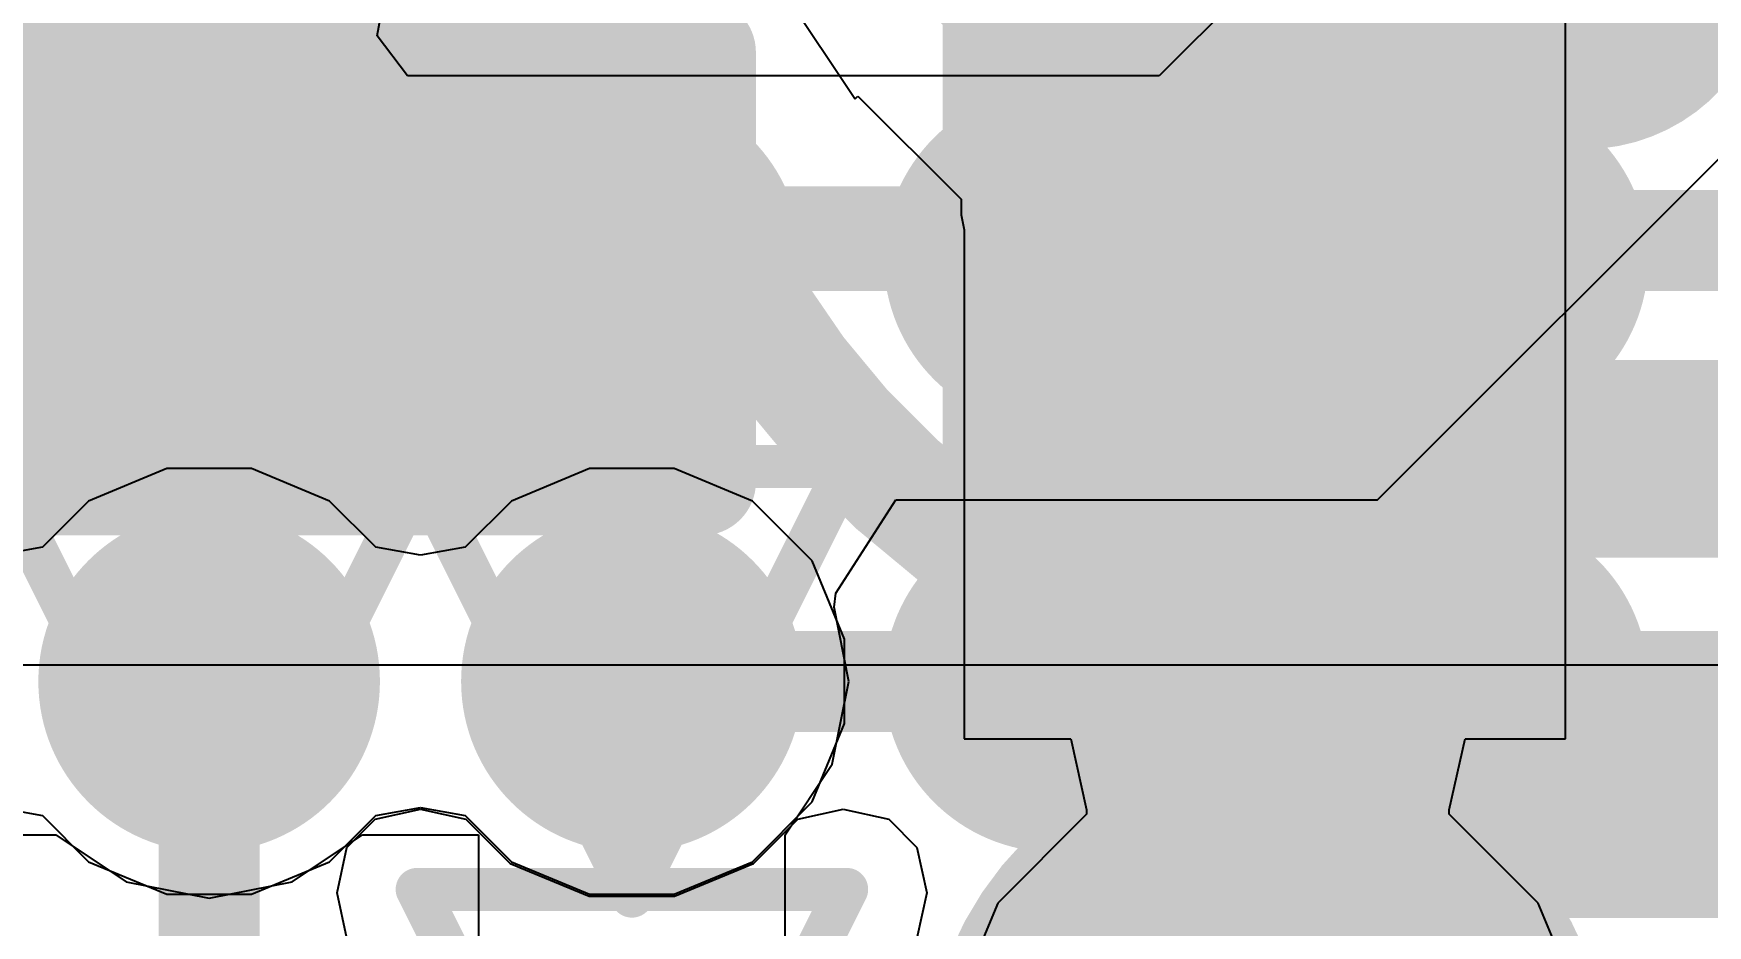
# Model space of a CAD drawing. Header units: inches. Extents: x -6 to 283, y -12 to 154.
# Drawn here: x 55.562 to 57.541, y -7.483 to -6.428 of the extents above; entities that cross this region are included whole.
import ezdxf

# ---------------------------------------------------------------- set-up
doc = ezdxf.new("R2010")
doc.units = ezdxf.units.IN
for name, color, linetype in [('Bottom Layer', 5, 'Continuous'), ('Bottom Paste', 16, 'Continuous'), ('Bottom Solder', 6, 'Continuous'), ('Drill Drawing', 1, 'Continuous'), ('GND-1', 16, 'Continuous'), ('GND-2', 90, 'Continuous'), ('GND-3', 216, 'Continuous'), ('GND-4', 54, 'Continuous'), ('PWR-1', 156, 'Continuous'), ('PWR-2', 130, 'Continuous'), ('Signal L1', 76, 'Continuous'), ('Signal L2', 6, 'Continuous'), ('Top Layer', 1, 'Continuous'), ('Top Overlay', 2, 'Continuous'), ('Top Paste', 8, 'Continuous'), ('Top Solder', 216, 'Continuous'), ('Via Holes', 16, 'Continuous')]:
    doc.layers.add(name, color=color, linetype=linetype)
doc.styles.add('Arial Black_Bold', font='', dxfattribs={"height": 0.2})
doc.styles.get('Arial Black_Bold').set_extended_font_data('Arial Black', bold=True)

# ---------------------------------------------------------------- blocks, each defined once
blk = doc.blocks.new('FBGA_153_11_5_13__B_56')
at = {"layer": 'Bottom Layer'}
h = blk.add_hatch(color=5, dxfattribs=at)
edge = h.paths.add_edge_path()
edge.add_arc((-1.25, -2.25), 0.125, 0, 360)
h = blk.add_hatch(color=5, dxfattribs=at)
edge = h.paths.add_edge_path()
edge.add_arc((-0.75, -2.25), 0.125, 0, 360)
h = blk.add_hatch(color=5, dxfattribs=at)
edge = h.paths.add_edge_path()
edge.add_arc((-0.25, -2.25), 0.127, 0, 360)
h = blk.add_hatch(color=5, dxfattribs=at)
edge = h.paths.add_edge_path()
edge.add_arc((0.25, -2.25), 0.127, 0, 360)
h = blk.add_hatch(color=5, dxfattribs=at)
edge = h.paths.add_edge_path()
edge.add_arc((-1.25, -2.75), 0.127, 0, 360)
h = blk.add_hatch(color=5, dxfattribs=at)
edge = h.paths.add_edge_path()
edge.add_arc((-0.75, -2.75), 0.127, 0, 360)
h = blk.add_hatch(color=5, dxfattribs=at)
edge = h.paths.add_edge_path()
edge.add_arc((-0.25, -2.75), 0.127, 0, 360)
h = blk.add_hatch(color=5, dxfattribs=at)
edge = h.paths.add_edge_path()
edge.add_arc((0.25, -2.75), 0.127, 0, 360)
at = {"layer": 'Bottom Paste'}
h = blk.add_hatch(color=16, dxfattribs=at)
edge = h.paths.add_edge_path()
edge.add_arc((-1.25, -2.25), 0.125, 0, 360)
h = blk.add_hatch(color=16, dxfattribs=at)
edge = h.paths.add_edge_path()
edge.add_arc((-0.75, -2.25), 0.125, 0, 360)
h = blk.add_hatch(color=16, dxfattribs=at)
edge = h.paths.add_edge_path()
edge.add_arc((-0.25, -2.25), 0.127, 0, 360)
h = blk.add_hatch(color=16, dxfattribs=at)
edge = h.paths.add_edge_path()
edge.add_arc((0.25, -2.25), 0.127, 0, 360)
h = blk.add_hatch(color=16, dxfattribs=at)
edge = h.paths.add_edge_path()
edge.add_arc((-1.25, -2.75), 0.127, 0, 360)
h = blk.add_hatch(color=16, dxfattribs=at)
edge = h.paths.add_edge_path()
edge.add_arc((-0.75, -2.75), 0.127, 0, 360)
h = blk.add_hatch(color=16, dxfattribs=at)
edge = h.paths.add_edge_path()
edge.add_arc((-0.25, -2.75), 0.127, 0, 360)
h = blk.add_hatch(color=16, dxfattribs=at)
edge = h.paths.add_edge_path()
edge.add_arc((0.25, -2.75), 0.127, 0, 360)
at = {"layer": 'Bottom Solder'}
h = blk.add_hatch(color=6, dxfattribs=at)
edge = h.paths.add_edge_path()
edge.add_arc((-1.25, -2.25), 0.2, 0, 360)
h = blk.add_hatch(color=6, dxfattribs=at)
edge = h.paths.add_edge_path()
edge.add_arc((-0.75, -2.25), 0.2, 0, 360)
h = blk.add_hatch(color=6, dxfattribs=at)
edge = h.paths.add_edge_path()
edge.add_arc((-0.25, -2.25), 0.202, 0, 360)
h = blk.add_hatch(color=6, dxfattribs=at)
edge = h.paths.add_edge_path()
edge.add_arc((0.25, -2.25), 0.202, 0, 360)
h = blk.add_hatch(color=6, dxfattribs=at)
edge = h.paths.add_edge_path()
edge.add_arc((-1.25, -2.75), 0.202, 0, 360)
h = blk.add_hatch(color=6, dxfattribs=at)
edge = h.paths.add_edge_path()
edge.add_arc((-0.75, -2.75), 0.202, 0, 360)
h = blk.add_hatch(color=6, dxfattribs=at)
edge = h.paths.add_edge_path()
edge.add_arc((-0.25, -2.75), 0.202, 0, 360)
h = blk.add_hatch(color=6, dxfattribs=at)
edge = h.paths.add_edge_path()
edge.add_arc((0.25, -2.75), 0.202, 0, 360)
blk = doc.blocks.new('R___0402_100')
at = {"layer": 'Top Layer'}
for points in [[(-0.6985, -0.3175), (-0.6985, 0.3175), (-0.2413, 0.3175), (-0.2413, -0.3175)], [(0.2413, -0.3175), (0.2413, 0.3175), (0.6985, 0.3175), (0.6985, -0.3175)]]:
    blk.add_hatch(color=1, dxfattribs=at).paths.add_polyline_path(points)
at = {"layer": 'Top Paste'}
for points in [[(-0.6985, -0.3175), (-0.6985, 0.3175), (-0.2413, 0.3175), (-0.2413, -0.3175)], [(0.2413, -0.3175), (0.2413, 0.3175), (0.6985, 0.3175), (0.6985, -0.3175)]]:
    blk.add_hatch(color=8, dxfattribs=at).paths.add_polyline_path(points)
at = {"layer": 'Top Solder'}
for points in [[(-0.7535, -0.3725), (-0.7535, 0.3725), (-0.1863, 0.3725), (-0.1863, -0.3725)], [(0.1863, -0.3725), (0.1863, 0.3725), (0.7535, 0.3725), (0.7535, -0.3725)]]:
    blk.add_hatch(color=216, dxfattribs=at).paths.add_polyline_path(points)
at = {"layer": 'Top Overlay'}
for points in [[(0.7874, 0.4064, 0.127, 0.127, 0), (-0.7874, 0.4064, 0.127, 0.127, 0)], [(-0.7874, 0.4064, 0.127, 0.127, 0), (-0.7874, -0.4064, 0.127, 0.127, 0)], [(0.7874, 0.4064, 0.127, 0.127, 0), (0.7874, -0.4064, 0.127, 0.127, 0)], [(0.7874, -0.4064, 0.127, 0.127, 0), (-0.7874, -0.4064, 0.127, 0.127, 0)], [(0.8128, -0.4318, 0.00323, 0.00323, 0), (-0.8128, -0.4318, 0.00323, 0.00323, 0)]]:
    blk.add_lwpolyline(points, format="xyseb", dxfattribs=at)
for points in [[(-0.8191, 0.4064, 0.0635, 0.0635, 1), (-0.7556, 0.4064, 0.0635, 0.0635, 1)], [(-0.8191, 0.4064, 0.0635, 0.0635, 1), (-0.7556, 0.4064, 0.0635, 0.0635, 1)], [(0.7556, 0.4064, 0.0635, 0.0635, 1), (0.8191, 0.4064, 0.0635, 0.0635, 1)], [(0.7556, 0.4064, 0.0635, 0.0635, 1), (0.8191, 0.4064, 0.0635, 0.0635, 1)], [(-0.8191, -0.4064, 0.0635, 0.0635, 1), (-0.7556, -0.4064, 0.0635, 0.0635, 1)], [(-0.8191, -0.4064, 0.0635, 0.0635, 1), (-0.7556, -0.4064, 0.0635, 0.0635, 1)], [(0.7556, -0.4064, 0.0635, 0.0635, 1), (0.8191, -0.4064, 0.0635, 0.0635, 1)], [(0.7556, -0.4064, 0.0635, 0.0635, 1), (0.8191, -0.4064, 0.0635, 0.0635, 1)], [(-0.8136, -0.4318, 0.00161, 0.00161, 1), (-0.812, -0.4318, 0.00161, 0.00161, 1)], [(0.812, -0.4318, 0.00161, 0.00161, 1), (0.8136, -0.4318, 0.00161, 0.00161, 1)]]:
    blk.add_lwpolyline(points, format="xyseb", close=True, dxfattribs=at)
blk = doc.blocks.new('C___0402_299')
at = {"layer": 'Top Layer'}
for points in [[(-0.6985, -0.3175), (-0.6985, 0.3175), (-0.2413, 0.3175), (-0.2413, -0.3175)], [(0.2413, -0.3175), (0.2413, 0.3175), (0.6985, 0.3175), (0.6985, -0.3175)]]:
    blk.add_hatch(color=1, dxfattribs=at).paths.add_polyline_path(points)
at = {"layer": 'Top Paste'}
for points in [[(-0.6985, -0.3175), (-0.6985, 0.3175), (-0.2413, 0.3175), (-0.2413, -0.3175)], [(0.2413, -0.3175), (0.2413, 0.3175), (0.6985, 0.3175), (0.6985, -0.3175)]]:
    blk.add_hatch(color=8, dxfattribs=at).paths.add_polyline_path(points)
at = {"layer": 'Top Solder'}
for points in [[(-0.7585, -0.3775), (-0.7585, 0.3775), (-0.1813, 0.3775), (-0.1813, -0.3775)], [(0.1813, -0.3775), (0.1813, 0.3775), (0.7585, 0.3775), (0.7585, -0.3775)]]:
    blk.add_hatch(color=216, dxfattribs=at).paths.add_polyline_path(points)
at = {"layer": 'Top Overlay'}
for points in [[(-0.7874, 0.4064, 0.127, 0.127, 0), (-0.2794, 0.4064, 0.127, 0.127, 0)], [(-0.7874, 0.4064, 0.127, 0.127, 0), (-0.7874, -0.4064, 0.127, 0.127, 0)], [(0.2794, 0.4064, 0.127, 0.127, 0), (0.7874, 0.4064, 0.127, 0.127, 0)], [(0.7874, 0.4064, 0.127, 0.127, 0), (0.7874, -0.4064, 0.127, 0.127, 0)], [(-0.7874, -0.4064, 0.127, 0.127, 0), (-0.2794, -0.4064, 0.127, 0.127, 0)], [(0.7874, -0.4064, 0.127, 0.127, 0), (0.2794, -0.4064, 0.127, 0.127, 0)]]:
    blk.add_lwpolyline(points, format="xyseb", dxfattribs=at)
for points in [[(-0.8191, 0.4064, 0.0635, 0.0635, 1), (-0.7556, 0.4064, 0.0635, 0.0635, 1)], [(-0.8191, 0.4064, 0.0635, 0.0635, 1), (-0.7556, 0.4064, 0.0635, 0.0635, 1)], [(-0.3111, 0.4064, 0.0635, 0.0635, 1), (-0.2477, 0.4064, 0.0635, 0.0635, 1)], [(0.2477, 0.4064, 0.0635, 0.0635, 1), (0.3112, 0.4064, 0.0635, 0.0635, 1)], [(0.7556, 0.4064, 0.0635, 0.0635, 1), (0.8191, 0.4064, 0.0635, 0.0635, 1)], [(0.7556, 0.4064, 0.0635, 0.0635, 1), (0.8191, 0.4064, 0.0635, 0.0635, 1)], [(-0.8191, -0.4064, 0.0635, 0.0635, 1), (-0.7556, -0.4064, 0.0635, 0.0635, 1)], [(-0.8191, -0.4064, 0.0635, 0.0635, 1), (-0.7556, -0.4064, 0.0635, 0.0635, 1)], [(-0.3111, -0.4064, 0.0635, 0.0635, 1), (-0.2477, -0.4064, 0.0635, 0.0635, 1)], [(0.2477, -0.4064, 0.0635, 0.0635, 1), (0.3112, -0.4064, 0.0635, 0.0635, 1)], [(0.7556, -0.4064, 0.0635, 0.0635, 1), (0.8191, -0.4064, 0.0635, 0.0635, 1)], [(0.7556, -0.4064, 0.0635, 0.0635, 1), (0.8191, -0.4064, 0.0635, 0.0635, 1)]]:
    blk.add_lwpolyline(points, format="xyseb", close=True, dxfattribs=at)

msp = doc.modelspace()

# ---------------------------------------------------------------- hatches: boundary and pattern name
at = {"layer": 'Bottom Layer'}
h = msp.add_hatch(color=5, dxfattribs=at)
edge = h.paths.add_edge_path()
edge.add_arc((55.7693, -7.1944), 0.15, 0, 360)
h = msp.add_hatch(color=5, dxfattribs=at)
edge = h.paths.add_edge_path()
edge.add_arc((56.2693, -7.1944), 0.15, 0, 360)
at = {"layer": 'GND-1'}
h = msp.add_hatch(color=16, dxfattribs=at)
edge = h.paths.add_edge_path()
edge.add_arc((55.7693, -7.1944), 0.15, 0, 360)
h = msp.add_hatch(color=16, dxfattribs=at)
edge = h.paths.add_edge_path()
edge.add_arc((56.2693, -7.1944), 0.15, 0, 360)
at = {"layer": 'GND-2'}
h = msp.add_hatch(color=90, dxfattribs=at)
edge = h.paths.add_edge_path()
edge.add_arc((55.7693, -7.1944), 0.15, 0, 360)
h = msp.add_hatch(color=90, dxfattribs=at)
edge = h.paths.add_edge_path()
edge.add_arc((56.2693, -7.1944), 0.15, 0, 360)
at = {"layer": 'GND-3'}
h = msp.add_hatch(color=216, dxfattribs=at)
edge = h.paths.add_edge_path()
edge.add_arc((55.7693, -7.1944), 0.15, 0, 360)
h = msp.add_hatch(color=216, dxfattribs=at)
edge = h.paths.add_edge_path()
edge.add_arc((56.2693, -7.1944), 0.15, 0, 360)
at = {"layer": 'GND-4'}
h = msp.add_hatch(color=54, dxfattribs=at)
edge = h.paths.add_edge_path()
edge.add_arc((55.7693, -7.1944), 0.15, 0, 360)
h = msp.add_hatch(color=54, dxfattribs=at)
edge = h.paths.add_edge_path()
edge.add_arc((56.2693, -7.1944), 0.15, 0, 360)
at = {"layer": 'PWR-1'}
h = msp.add_hatch(color=156, dxfattribs=at)
edge = h.paths.add_edge_path()
edge.add_arc((55.7693, -7.1944), 0.15, 0, 360)
h = msp.add_hatch(color=156, dxfattribs=at)
edge = h.paths.add_edge_path()
edge.add_arc((56.2693, -7.1944), 0.15, 0, 360)
at = {"layer": 'PWR-2'}
h = msp.add_hatch(color=130, dxfattribs=at)
edge = h.paths.add_edge_path()
edge.add_arc((55.7693, -7.1944), 0.15, 0, 360)
h = msp.add_hatch(color=130, dxfattribs=at)
edge = h.paths.add_edge_path()
edge.add_arc((56.2693, -7.1944), 0.15, 0, 360)
at = {"layer": 'Signal L1'}
h = msp.add_hatch(color=76, dxfattribs=at)
edge = h.paths.add_edge_path()
edge.add_arc((55.7693, -7.1944), 0.15, 0, 360)
h = msp.add_hatch(color=76, dxfattribs=at)
edge = h.paths.add_edge_path()
edge.add_arc((56.2693, -7.1944), 0.15, 0, 360)
at = {"layer": 'Signal L2'}
h = msp.add_hatch(color=6, dxfattribs=at)
edge = h.paths.add_edge_path()
edge.add_arc((55.7693, -7.1944), 0.15, 0, 360)
h = msp.add_hatch(color=6, dxfattribs=at)
edge = h.paths.add_edge_path()
edge.add_arc((56.2693, -7.1944), 0.15, 0, 360)
at = {"layer": 'Top Layer'}
h = msp.add_hatch(color=1, dxfattribs=at)
edge = h.paths.add_edge_path()
edge.add_arc((55.7693, -7.1944), 0.15, 0, 360)
h = msp.add_hatch(color=1, dxfattribs=at)
edge = h.paths.add_edge_path()
edge.add_arc((56.2693, -7.1944), 0.15, 0, 360)
h = msp.add_hatch(color=1, dxfattribs=at)
edge = h.paths.add_edge_path()
edge.add_arc((57.0215, -7.6701), 0.25, 0, 360)
at = {"layer": 'Top Paste'}
h = msp.add_hatch(color=8, dxfattribs=at)
edge = h.paths.add_edge_path()
edge.add_arc((57.0215, -7.6701), 0.25, 0, 360)
at = {"layer": 'Top Solder'}
h = msp.add_hatch(color=216, dxfattribs=at)
edge = h.paths.add_edge_path()
edge.add_arc((57.0215, -7.6701), 0.3516, 0, 360)
at = {"layer": 'Via Holes'}
h = msp.add_hatch(color=7, dxfattribs=at)
edge = h.paths.add_edge_path()
edge.add_arc((55.7693, -7.1944), 0.075, 0, 360)
h = msp.add_hatch(color=7, dxfattribs=at)
edge = h.paths.add_edge_path()
edge.add_arc((56.2693, -7.1944), 0.075, 0, 360)

# ---------------------------------------------------------------- linework, layer by layer
at = {"layer": 'Bottom Layer'}
for p, q in [((54.9238, -7.1748), (61.5168, -7.1748)), ((55.9322, -7.3907), (55.9656, -7.3573)), ((55.9656, -7.3573), (56.0193, -7.3457)), ((56.0193, -7.3457), (56.073, -7.3573)), ((56.073, -7.3573), (56.1254, -7.4097)), ((56.4132, -7.4097), (56.4656, -7.3573)), ((56.4656, -7.3573), (56.5193, -7.3457)), ((56.5193, -7.3457), (56.573, -7.3573)), ((56.573, -7.3573), (56.6064, -7.3907)), ((55.9206, -7.4444), (55.9322, -7.3907)), ((56.6064, -7.3907), (56.6179, -7.4444)), ((56.1254, -7.4097), (56.2188, -7.4484)), ((56.3198, -7.4484), (56.4132, -7.4097)), ((55.9322, -7.498), (55.9206, -7.4444)), ((56.2188, -7.4484), (56.3198, -7.4484)), ((56.6179, -7.4444), (56.6064, -7.498))]:
    msp.add_line(p, q, dxfattribs=at)
for points in [[(56.0096, -6.0844, 0.2032, 0.2032, -0.414214), (56.2693, -6.3441, 0.2032, 0.2032, 0)], [(56.2693, -6.6944, 0.2032, 0.2032, 0), (56.2693, -6.3441, 0.2032, 0.2032, 0)]]:
    msp.add_lwpolyline(points, format="xyseb", dxfattribs=at)
for points in [[(56.2185, -6.3441, 0.1016, 0.1016, 1), (56.3201, -6.3441, 0.1016, 0.1016, 1)], [(56.2185, -6.3441, 0.1016, 0.1016, 1), (56.3201, -6.3441, 0.1016, 0.1016, 1)], [(56.2185, -6.6944, 0.1016, 0.1016, 1), (56.3201, -6.6944, 0.1016, 0.1016, 1)]]:
    msp.add_lwpolyline(points, format="xyseb", close=True, dxfattribs=at)
at = {"layer": 'Drill Drawing'}
for points in [[(55.5153, -6.9404, 0.0508, 0.0508, 0), (56.0233, -6.9404, 0.0508, 0.0508, 0)], [(55.5153, -6.9404, 0.0508, 0.0508, 0), (55.7693, -7.4484, 0.0508, 0.0508, 0)], [(55.7693, -7.4484, 0.0508, 0.0508, 0), (56.0233, -6.9404, 0.0508, 0.0508, 0)], [(56.0153, -6.9404, 0.0508, 0.0508, 0), (56.5233, -6.9404, 0.0508, 0.0508, 0)], [(56.0153, -6.9404, 0.0508, 0.0508, 0), (56.2693, -7.4484, 0.0508, 0.0508, 0)], [(56.2693, -7.4484, 0.0508, 0.0508, 0), (56.5233, -6.9404, 0.0508, 0.0508, 0)], [(56.0153, -7.4404, 0.0508, 0.0508, 0), (56.5233, -7.4404, 0.0508, 0.0508, 0)], [(56.0153, -7.4404, 0.0508, 0.0508, 0), (56.2693, -7.9484, 0.0508, 0.0508, 0)], [(56.2693, -7.9484, 0.0508, 0.0508, 0), (56.5233, -7.4404, 0.0508, 0.0508, 0)]]:
    msp.add_lwpolyline(points, format="xyseb", dxfattribs=at)
for points in [[(56.0026, -6.9404, 0.0254, 0.0254, 1), (56.028, -6.9404, 0.0254, 0.0254, 1)], [(56.0026, -6.9404, 0.0254, 0.0254, 1), (56.028, -6.9404, 0.0254, 0.0254, 1)], [(56.0106, -6.9404, 0.0254, 0.0254, 1), (56.036, -6.9404, 0.0254, 0.0254, 1)], [(56.0106, -6.9404, 0.0254, 0.0254, 1), (56.036, -6.9404, 0.0254, 0.0254, 1)], [(56.5106, -6.9404, 0.0254, 0.0254, 1), (56.536, -6.9404, 0.0254, 0.0254, 1)], [(56.5106, -6.9404, 0.0254, 0.0254, 1), (56.536, -6.9404, 0.0254, 0.0254, 1)], [(55.7566, -7.4484, 0.0254, 0.0254, 1), (55.782, -7.4484, 0.0254, 0.0254, 1)], [(55.7566, -7.4484, 0.0254, 0.0254, 1), (55.782, -7.4484, 0.0254, 0.0254, 1)], [(56.0026, -7.4404, 0.0254, 0.0254, 1), (56.028, -7.4404, 0.0254, 0.0254, 1)], [(56.0026, -7.4404, 0.0254, 0.0254, 1), (56.028, -7.4404, 0.0254, 0.0254, 1)], [(56.2566, -7.4484, 0.0254, 0.0254, 1), (56.282, -7.4484, 0.0254, 0.0254, 1)], [(56.2566, -7.4484, 0.0254, 0.0254, 1), (56.282, -7.4484, 0.0254, 0.0254, 1)], [(56.5106, -7.4404, 0.0254, 0.0254, 1), (56.536, -7.4404, 0.0254, 0.0254, 1)], [(56.5106, -7.4404, 0.0254, 0.0254, 1), (56.536, -7.4404, 0.0254, 0.0254, 1)]]:
    msp.add_lwpolyline(points, format="xyseb", close=True, dxfattribs=at)
at = {"layer": 'GND-1'}
for p, q in [((55.7192, -6.9428), (55.6268, -6.9811)), ((55.8193, -6.9428), (55.7192, -6.9428)), ((55.9118, -6.9811), (55.8193, -6.9428)), ((56.2192, -6.9428), (56.1268, -6.9811)), ((56.3193, -6.9428), (56.2192, -6.9428)), ((56.4118, -6.9811), (56.3193, -6.9428)), ((55.6268, -6.9811), (55.5721, -7.0357)), ((55.9664, -7.0357), (55.9118, -6.9811)), ((56.1268, -6.9811), (56.0721, -7.0357)), ((56.4826, -7.0518), (56.4118, -6.9811)), ((55.5721, -7.0357), (55.5193, -7.0452)), ((56.0193, -7.0452), (55.9664, -7.0357)), ((56.0721, -7.0357), (56.0193, -7.0452)), ((56.5209, -7.1443), (56.4826, -7.0518)), ((56.5209, -7.2444), (56.5209, -7.1443)), ((56.4826, -7.3369), (56.5209, -7.2444)), ((55.5193, -7.3435), (55.5721, -7.353)), ((55.9664, -7.353), (56.0193, -7.3435)), ((56.0193, -7.3435), (56.0721, -7.353)), ((56.4118, -7.4077), (56.4826, -7.3369)), ((55.5721, -7.353), (55.6268, -7.4077)), ((55.9118, -7.4077), (55.9664, -7.353)), ((56.0721, -7.353), (56.1268, -7.4077)), ((55.6268, -7.4077), (55.7192, -7.446)), ((55.8193, -7.446), (55.9118, -7.4077)), ((56.1268, -7.4077), (56.2192, -7.446)), ((56.3193, -7.446), (56.4118, -7.4077)), ((55.7192, -7.446), (55.8193, -7.446)), ((56.2192, -7.446), (56.3193, -7.446))]:
    msp.add_line(p, q, dxfattribs=at)
at = {"layer": 'GND-2'}
for p, q in [((55.7192, -6.9428), (55.6268, -6.9811)), ((55.8193, -6.9428), (55.7192, -6.9428)), ((55.9118, -6.9811), (55.8193, -6.9428)), ((56.2192, -6.9428), (56.1268, -6.9811)), ((56.3193, -6.9428), (56.2192, -6.9428)), ((56.4118, -6.9811), (56.3193, -6.9428)), ((55.6268, -6.9811), (55.5721, -7.0357)), ((55.9664, -7.0357), (55.9118, -6.9811)), ((56.1268, -6.9811), (56.0721, -7.0357)), ((56.4826, -7.0518), (56.4118, -6.9811)), ((55.5721, -7.0357), (55.5193, -7.0452)), ((56.0193, -7.0452), (55.9664, -7.0357)), ((56.0721, -7.0357), (56.0193, -7.0452)), ((56.5209, -7.1443), (56.4826, -7.0518)), ((56.5209, -7.2444), (56.5209, -7.1443)), ((56.4826, -7.3369), (56.5209, -7.2444)), ((55.5193, -7.3435), (55.5721, -7.353)), ((55.9664, -7.353), (56.0193, -7.3435)), ((56.0193, -7.3435), (56.0721, -7.353)), ((56.4118, -7.4077), (56.4826, -7.3369)), ((55.5721, -7.353), (55.6268, -7.4077)), ((55.9118, -7.4077), (55.9664, -7.353)), ((56.0721, -7.353), (56.1268, -7.4077)), ((55.6268, -7.4077), (55.7192, -7.446)), ((55.8193, -7.446), (55.9118, -7.4077)), ((56.1268, -7.4077), (56.2192, -7.446)), ((56.3193, -7.446), (56.4118, -7.4077)), ((55.7192, -7.446), (55.8193, -7.446)), ((56.2192, -7.446), (56.3193, -7.446))]:
    msp.add_line(p, q, dxfattribs=at)
at = {"layer": 'GND-3'}
for p, q in [((55.7192, -6.9428), (55.6268, -6.9811)), ((55.8193, -6.9428), (55.7192, -6.9428)), ((55.9118, -6.9811), (55.8193, -6.9428)), ((56.2192, -6.9428), (56.1268, -6.9811)), ((56.3193, -6.9428), (56.2192, -6.9428)), ((56.4118, -6.9811), (56.3193, -6.9428)), ((55.6268, -6.9811), (55.5721, -7.0357)), ((55.9664, -7.0357), (55.9118, -6.9811)), ((56.1268, -6.9811), (56.0721, -7.0357)), ((56.4826, -7.0518), (56.4118, -6.9811)), ((55.5721, -7.0357), (55.5193, -7.0452)), ((56.0193, -7.0452), (55.9664, -7.0357)), ((56.0721, -7.0357), (56.0193, -7.0452)), ((56.5209, -7.1443), (56.4826, -7.0518)), ((56.5209, -7.2444), (56.5209, -7.1443)), ((56.4826, -7.3369), (56.5209, -7.2444)), ((55.5193, -7.3435), (55.5721, -7.353)), ((55.9664, -7.353), (56.0193, -7.3435)), ((56.0193, -7.3435), (56.0721, -7.353)), ((56.4118, -7.4077), (56.4826, -7.3369)), ((55.5721, -7.353), (55.6268, -7.4077)), ((55.9118, -7.4077), (55.9664, -7.353)), ((56.0721, -7.353), (56.1268, -7.4077)), ((55.6268, -7.4077), (55.7192, -7.446)), ((55.8193, -7.446), (55.9118, -7.4077)), ((56.1268, -7.4077), (56.2192, -7.446)), ((56.3193, -7.446), (56.4118, -7.4077)), ((55.7192, -7.446), (55.8193, -7.446)), ((56.2192, -7.446), (56.3193, -7.446))]:
    msp.add_line(p, q, dxfattribs=at)
at = {"layer": 'GND-4'}
for p, q in [((55.7192, -6.9428), (55.6268, -6.9811)), ((55.8193, -6.9428), (55.7192, -6.9428)), ((55.9118, -6.9811), (55.8193, -6.9428)), ((56.2192, -6.9428), (56.1268, -6.9811)), ((56.3193, -6.9428), (56.2192, -6.9428)), ((56.4118, -6.9811), (56.3193, -6.9428)), ((55.6268, -6.9811), (55.5721, -7.0357)), ((55.9664, -7.0357), (55.9118, -6.9811)), ((56.1268, -6.9811), (56.0721, -7.0357)), ((56.4826, -7.0518), (56.4118, -6.9811)), ((55.5721, -7.0357), (55.5193, -7.0452)), ((56.0193, -7.0452), (55.9664, -7.0357)), ((56.0721, -7.0357), (56.0193, -7.0452)), ((56.5209, -7.1443), (56.4826, -7.0518)), ((56.5209, -7.2444), (56.5209, -7.1443)), ((56.4826, -7.3369), (56.5209, -7.2444)), ((55.5193, -7.3435), (55.5721, -7.353)), ((55.9664, -7.353), (56.0193, -7.3435)), ((56.0193, -7.3435), (56.0721, -7.353)), ((56.4118, -7.4077), (56.4826, -7.3369)), ((55.5721, -7.353), (55.6268, -7.4077)), ((55.9118, -7.4077), (55.9664, -7.353)), ((56.0721, -7.353), (56.1268, -7.4077)), ((55.6268, -7.4077), (55.7192, -7.446)), ((55.8193, -7.446), (55.9118, -7.4077)), ((56.1268, -7.4077), (56.2192, -7.446)), ((56.3193, -7.446), (56.4118, -7.4077)), ((55.7192, -7.446), (55.8193, -7.446)), ((56.2192, -7.446), (56.3193, -7.446))]:
    msp.add_line(p, q, dxfattribs=at)
at = {"layer": 'PWR-1'}
for p, q in [((57.2761, -6.0953), (56.893, -6.4783)), ((55.9682, -6.4309), (55.9976, -6.2677)), ((57.151, -6.9798), (57.8562, -6.2746)), ((56.0038, -6.4783), (55.9682, -6.4309)), ((56.893, -6.4783), (56.0038, -6.4783)), ((56.5103, -7.09), (56.5813, -6.9798)), ((56.5813, -6.9798), (57.151, -6.9798)), ((56.5084, -7.1068), (56.5103, -7.09)), ((56.5258, -7.1944), (56.5084, -7.1068)), ((56.5063, -7.2925), (56.5258, -7.1944)), ((56.4507, -7.3758), (56.5063, -7.2925)), ((55.4507, -7.3758), (55.5879, -7.3758)), ((55.5879, -7.3758), (55.6711, -7.4314)), ((55.8674, -7.4314), (55.9507, -7.3758)), ((55.9507, -7.3758), (56.0879, -7.3758)), ((56.0879, -7.3758), (56.0879, -7.513)), ((56.4507, -7.513), (56.4507, -7.3758)), ((55.6711, -7.4314), (55.7693, -7.4509)), ((55.7693, -7.4509), (55.8674, -7.4314))]:
    msp.add_line(p, q, dxfattribs=at)
for points in [[(54.6357, -5.4829, 0.1143, 0.1143, 0), (55.8188, -6.6661, 0.1143, 0.1143, 0)], [(56.9708, -6.6661, 0.1143, 0.1143, 0), (57.4638, -6.173, 0.1143, 0.1143, 0)], [(55.8188, -6.6661, 0.1143, 0.1143, 0), (56.9708, -6.6661, 0.1143, 0.1143, 0)]]:
    msp.add_lwpolyline(points, format="xyseb", dxfattribs=at)
for points in [[(55.7902, -6.6661, 0.0571, 0.0571, 1), (55.8474, -6.6661, 0.0571, 0.0571, 1)], [(55.7902, -6.6661, 0.0571, 0.0571, 1), (55.8474, -6.6661, 0.0571, 0.0571, 1)], [(56.9422, -6.6661, 0.0571, 0.0571, 1), (56.9994, -6.6661, 0.0571, 0.0571, 1)], [(56.9422, -6.6661, 0.0571, 0.0571, 1), (56.9994, -6.6661, 0.0571, 0.0571, 1)]]:
    msp.add_lwpolyline(points, format="xyseb", close=True, dxfattribs=at)
at = {"layer": 'Signal L1'}
for points in [[(55.3916, -6.3061, 0.1194, 0.1194, 0), (55.5846, -6.4991, 0.1194, 0.1194, 0)], [(56.0042, -6.6729, 0.1194, 0.1194, -0.198912), (55.5846, -6.4991, 0.1194, 0.1194, 0)], [(56.0042, -6.6729, 0.1194, 0.1194, 0), (57.99, -6.6729, 0.1194, 0.1194, 0)], [(55.7693, -7.857, 0.1194, 0.1194, 0), (55.7693, -7.1944, 0.1194, 0.1194, 0)], [(56.2693, -7.1944, 0.1194, 0.1194, 0), (57.99, -7.1944, 0.1194, 0.1194, 0)]]:
    msp.add_lwpolyline(points, format="xyseb", dxfattribs=at)
for points in [[(55.5547, -6.4991, 0.0597, 0.0597, 1), (55.6144, -6.4991, 0.0597, 0.0597, 1)], [(55.5547, -6.4991, 0.0597, 0.0597, 1), (55.6144, -6.4991, 0.0597, 0.0597, 1)], [(55.9743, -6.6729, 0.0597, 0.0597, 1), (56.034, -6.6729, 0.0597, 0.0597, 1)], [(55.9743, -6.6729, 0.0597, 0.0597, 1), (56.034, -6.6729, 0.0597, 0.0597, 1)], [(55.7394, -7.1944, 0.0597, 0.0597, 1), (55.7991, -7.1944, 0.0597, 0.0597, 1)], [(56.2394, -7.1944, 0.0597, 0.0597, 1), (56.2991, -7.1944, 0.0597, 0.0597, 1)]]:
    msp.add_lwpolyline(points, format="xyseb", close=True, dxfattribs=at)
at = {"layer": 'Signal L2'}
for points in [[(57.1531, -6.5054, 0.1194, 0.1194, -0.414214), (56.6383, -5.9906, 0.1194, 0.1194, 0)], [(57.2277, -7.211, 0.1422, 0.1422, -0.414214), (56.2693, -6.2527, 0.1422, 0.1422, 0)], [(57.5565, -6.3441, 0.1194, 0.1194, -0.414214), (57.3952, -6.5054, 0.1194, 0.1194, 0)], [(57.1531, -6.5054, 0.1194, 0.1194, 0), (57.3952, -6.5054, 0.1194, 0.1194, 0)], [(57.2277, -7.211, 0.1422, 0.1422, 0), (63.0578, -7.211, 0.1422, 0.1422, 0)]]:
    msp.add_lwpolyline(points, format="xyseb", dxfattribs=at)
for points in [[(57.1233, -6.5054, 0.0597, 0.0597, 1), (57.183, -6.5054, 0.0597, 0.0597, 1)], [(57.1233, -6.5054, 0.0597, 0.0597, 1), (57.183, -6.5054, 0.0597, 0.0597, 1)], [(57.3653, -6.5054, 0.0597, 0.0597, 1), (57.425, -6.5054, 0.0597, 0.0597, 1)], [(57.3653, -6.5054, 0.0597, 0.0597, 1), (57.425, -6.5054, 0.0597, 0.0597, 1)], [(57.1921, -7.211, 0.0711, 0.0711, 1), (57.2632, -7.211, 0.0711, 0.0711, 1)], [(57.1921, -7.211, 0.0711, 0.0711, 1), (57.2632, -7.211, 0.0711, 0.0711, 1)]]:
    msp.add_lwpolyline(points, format="xyseb", close=True, dxfattribs=at)
at = {"layer": 'Top Layer'}
for p, q in [((56.441, -6.3674), (56.533, -6.505)), ((57.3733, -7.2624), (57.3733, -6.3734)), ((56.533, -6.505), (56.5333, -6.5055)), ((56.5333, -6.5055), (56.5366, -6.5022)), ((56.5366, -6.5022), (56.6586, -6.6242)), ((56.6586, -6.6242), (56.6586, -6.6427)), ((56.6586, -6.6427), (56.6621, -6.6604)), ((56.6621, -6.6604), (56.6621, -7.2624)), ((55.7192, -6.9428), (55.6268, -6.9811)), ((55.8193, -6.9428), (55.7192, -6.9428)), ((55.9118, -6.9811), (55.8193, -6.9428)), ((56.2192, -6.9428), (56.1268, -6.9811)), ((56.3193, -6.9428), (56.2192, -6.9428)), ((56.4118, -6.9811), (56.3193, -6.9428)), ((55.6268, -6.9811), (55.5721, -7.0357)), ((55.9664, -7.0357), (55.9118, -6.9811)), ((56.1268, -6.9811), (56.0721, -7.0357)), ((56.4826, -7.0518), (56.4118, -6.9811)), ((55.5721, -7.0357), (55.5193, -7.0452)), ((56.0193, -7.0452), (55.9664, -7.0357)), ((56.0721, -7.0357), (56.0193, -7.0452)), ((56.5209, -7.1443), (56.4826, -7.0518)), ((56.5209, -7.2444), (56.5209, -7.1443)), ((56.4826, -7.3369), (56.5209, -7.2444)), ((56.6621, -7.2624), (56.7882, -7.2624)), ((56.7882, -7.2624), (56.807, -7.3464)), ((57.236, -7.3464), (57.2548, -7.2624)), ((57.2548, -7.2624), (57.3733, -7.2624)), ((55.5193, -7.3435), (55.5721, -7.353)), ((55.9664, -7.353), (56.0193, -7.3435)), ((56.0193, -7.3435), (56.0721, -7.353)), ((56.4118, -7.4077), (56.4826, -7.3369)), ((55.5721, -7.353), (55.6268, -7.4077)), ((55.9118, -7.4077), (55.9664, -7.353)), ((56.0721, -7.353), (56.1268, -7.4077)), ((56.8071, -7.3513), (56.7019, -7.4565)), ((56.807, -7.3464), (56.8071, -7.3513)), ((57.2359, -7.3513), (57.236, -7.3464)), ((57.3411, -7.4565), (57.2359, -7.3513)), ((55.6268, -7.4077), (55.7192, -7.446)), ((55.8193, -7.446), (55.9118, -7.4077)), ((56.1268, -7.4077), (56.2192, -7.446)), ((56.3193, -7.446), (56.4118, -7.4077)), ((55.7192, -7.446), (55.8193, -7.446)), ((56.2192, -7.446), (56.3193, -7.446)), ((56.7019, -7.4565), (56.6771, -7.5164)), ((57.3985, -7.5951), (57.3411, -7.4565))]:
    msp.add_line(p, q, dxfattribs=at)
for points in [[(56.6666, -6.3722, 0.1067, 0.1067, 0), (56.8424, -6.548, 0.1067, 0.1067, 0)], [(56.8424, -6.6427, 0.1067, 0.1067, 0), (56.8424, -6.548, 0.1067, 0.1067, 0)], [(55.9461, -6.6408, 0.254, 0.254, -0.198912), (55.8168, -6.6944, 0.254, 0.254, 0)], [(55.2693, -6.6944, 0.254, 0.254, 0), (55.8168, -6.6944, 0.254, 0.254, 0)], [(56.8424, -6.6427, 0.1067, 0.1067, 0), (57.0177, -6.8179, 0.1067, 0.1067, 0)], [(57.0177, -7.5842, 0.1067, 0.1067, 0), (57.0177, -6.8179, 0.1067, 0.1067, 0)]]:
    msp.add_lwpolyline(points, format="xyseb", dxfattribs=at)
for points in [[(56.8158, -6.548, 0.0533, 0.0533, 1), (56.8691, -6.548, 0.0533, 0.0533, 1)], [(56.8158, -6.548, 0.0533, 0.0533, 1), (56.8691, -6.548, 0.0533, 0.0533, 1)], [(55.8826, -6.6408, 0.127, 0.127, 1), (56.0096, -6.6408, 0.127, 0.127, 1)], [(55.7533, -6.6944, 0.127, 0.127, 1), (55.8803, -6.6944, 0.127, 0.127, 1)], [(55.7533, -6.6944, 0.127, 0.127, 1), (55.8803, -6.6944, 0.127, 0.127, 1)], [(56.8158, -6.6427, 0.0533, 0.0533, 1), (56.8691, -6.6427, 0.0533, 0.0533, 1)], [(56.8158, -6.6427, 0.0533, 0.0533, 1), (56.8691, -6.6427, 0.0533, 0.0533, 1)], [(56.991, -6.8179, 0.0533, 0.0533, 1), (57.0444, -6.8179, 0.0533, 0.0533, 1)], [(56.991, -6.8179, 0.0533, 0.0533, 1), (57.0444, -6.8179, 0.0533, 0.0533, 1)]]:
    msp.add_lwpolyline(points, format="xyseb", close=True, dxfattribs=at)
at = {"layer": 'Top Overlay'}
msp.add_lwpolyline([(57.3647, -7.6701, 0.127, 0.127, 1), (56.6783, -7.6701, 0.127, 0.127, 1)], format="xyseb", close=True, dxfattribs=at)

# ---------------------------------------------------------------- block references
msp.add_blockref('FBGA_153_11_5_13__B_56', (57.0193, -4.4444))
for name, p, rotation in [('C___0402_299', (55.9461, -6.1709), 90), ('R___0402_100', (57.4876, -6.8179), 180)]:
    msp.add_blockref(name, p, dxfattribs=dict(rotation=rotation))

# ---------------------------------------------------------------- texts
at = {"layer": 'Top Overlay', "style": 'Arial Black_Bold'}
msp.add_text('GND', height=1.016, rotation=90, dxfattribs=at).set_placement((58.1829, -9.5936))

doc.saveas('drawing.dxf')
